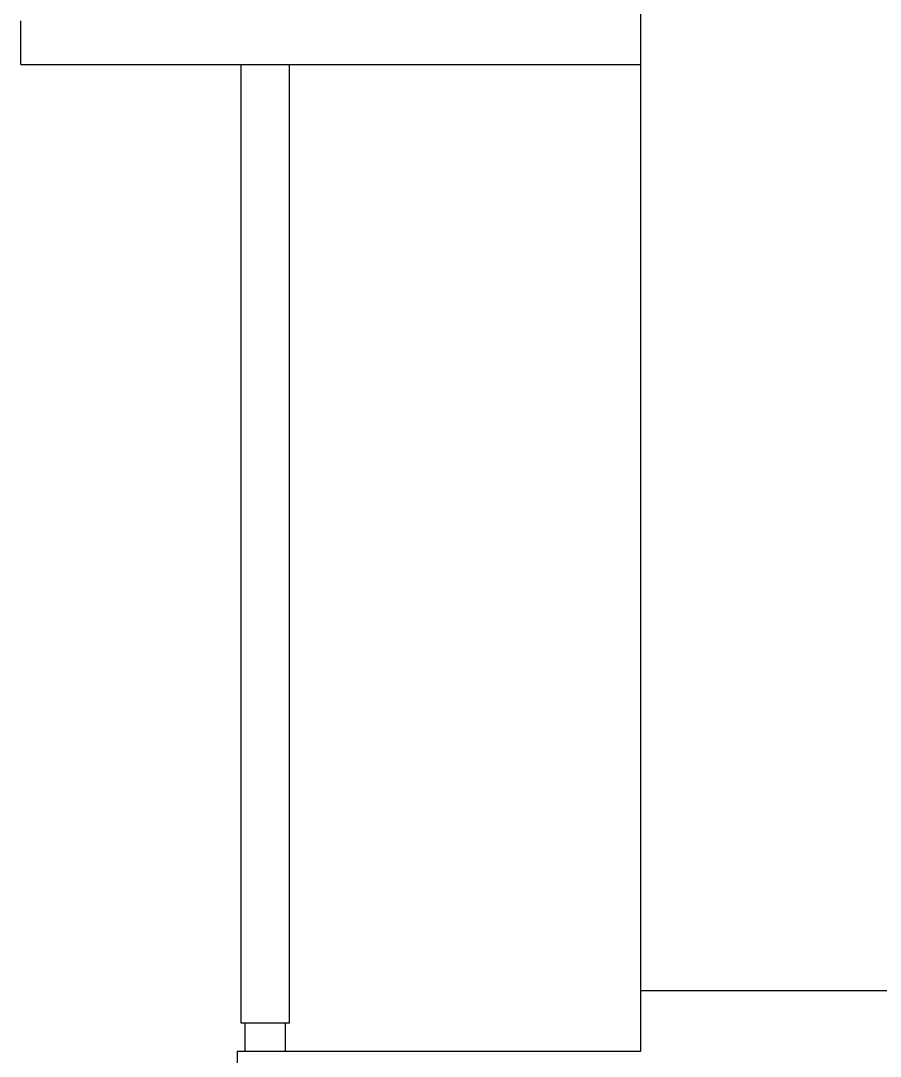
# Model space of a CAD drawing. Extents: x -36 to 60, y 199 to 483.
# Drawn here: x 48.94 to 51.071, y 231.125 to 233.694 of the extents above; entities that cross this region are included whole.
import ezdxf

# ---------------------------------------------------------------- set-up
doc = ezdxf.new("R2010")
doc.units = 0
doc.header["$LTSCALE"] = 20
for name, color, linetype in [('CONCRETO', 5, 'CONTINUOUS'), ('JANELA', 5, 'CONTINUOUS'), ('MADEIRAME', 244, 'CONTINUOUS'), ('VISTAL', 30, 'CONTINUOUS'), ('VISTAP', 244, 'CONTINUOUS')]:
    doc.layers.add(name, color=color, linetype=linetype)

msp = doc.modelspace()

# ---------------------------------------------------------------- linework, layer by layer
at = {"layer": 'CONCRETO', "color": 5, "linetype": 'CONTINUOUS'}
for p, q in [((58.9217, 231.2868), (50.4765, 231.2868)), ((50.4765, 231.2868), (50.4765, 231.1368)), ((50.4765, 231.1368), (49.4765, 231.1368)), ((49.4765, 231.1368), (49.4765, 231.0068))]:
    msp.add_line(p, q, dxfattribs=at)
at = {"layer": 'CONCRETO', "color": 30, "linetype": 'CONTINUOUS'}
for p, q in [((49.4965, 231.1368), (49.4965, 231.2068)), ((49.5965, 231.1368), (49.5965, 231.2068))]:
    msp.add_line(p, q, dxfattribs=at)
at = {"layer": 'JANELA', "color": 1}
msp.add_line((48.9401, 233.5855), (48.9401, 233.6936), dxfattribs=at)
at = {"layer": 'MADEIRAME', "color": 244, "linetype": 'CONTINUOUS'}
msp.add_line((49.6065, 231.2068), (49.4865, 231.2069), dxfattribs=at)
at = {"layer": 'VISTAL', "linetype": 'CONTINUOUS'}
msp.add_line((48.9401, 233.5855), (50.4765, 233.5855), dxfattribs=at)
at = {"layer": 'VISTAP', "linetype": 'CONTINUOUS'}
msp.add_line((50.4765, 233.803), (50.4765, 231.2868), dxfattribs=at)
at = {"layer": 'VISTAP', "color": 244, "linetype": 'CONTINUOUS'}
for p, q in [((49.4865, 231.2069), (49.4865, 233.5855)), ((49.6065, 231.2068), (49.6065, 233.5855))]:
    msp.add_line(p, q, dxfattribs=at)

doc.saveas('drawing.dxf')
